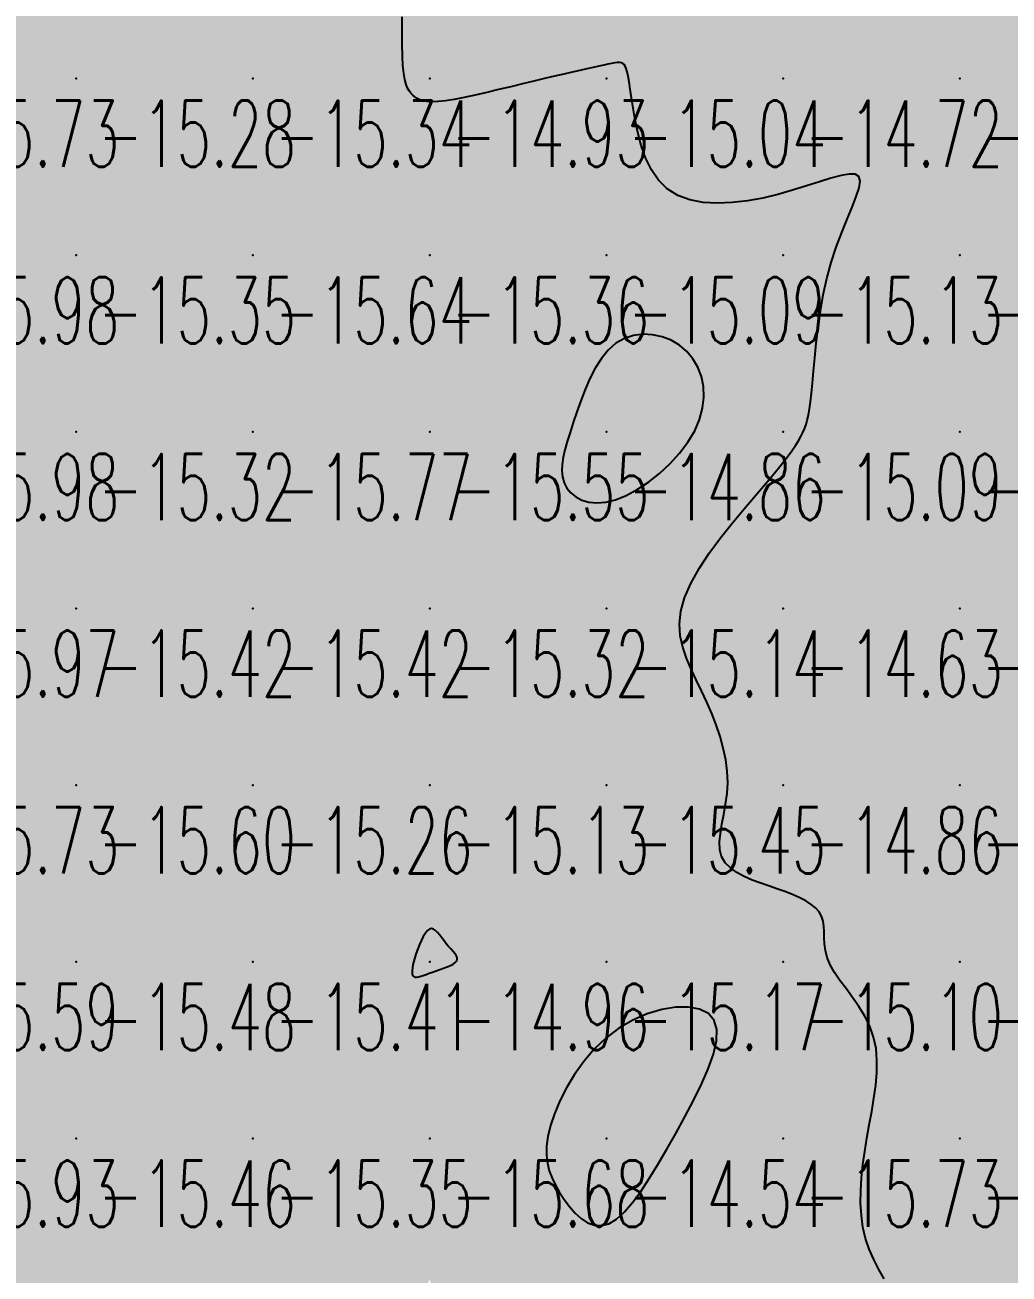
# Model space of a CAD drawing. Header units: millimetres. Extents: x 88261 to 90953, y 390274 to 392322.
# Drawn here: x 89477.3 to 89533, y 391819.6 to 391890.3 of the extents above; entities that cross this region are included whole.
import ezdxf
from ezdxf.enums import TextEntityAlignment as Align

# ---------------------------------------------------------------- set-up
doc = ezdxf.new("R2010")
doc.units = ezdxf.units.MM
doc.header["$LTSCALE"] = 25
for name, color, linetype in [('CN_04_00', 242, 'Continuous'), ('COTEAlt', 7, 'Continuous'), ('TN_COLORIAGE', 7, 'Continuous')]:
    doc.layers.add(name, color=color, linetype=linetype)
doc.styles.add('Simplex 1.0', font='Simplex.shx', dxfattribs={"width": 0.99, "height": 2.5})
doc.styles.get("Standard").update_dxf_attribs({"font": 'times.ttf'})

# ---------------------------------------------------------------- blocks, each defined once
blk = doc.blocks.new('COTE')
at = {"color": 0}
blk.add_point((0, 0), dxfattribs=at)
at = {"layer": 'COTEAlt'}
blk.add_attdef('ALT', text='', height=3.75, dxfattribs=at).set_placement((1.25, -1.25), align=Align.TOP_LEFT)

msp = doc.modelspace()

# ---------------------------------------------------------------- linework, layer by layer
at = {"layer": 'CN_04_00', "elevation": -15, "flags": 128}
msp.add_lwpolyline([(89525.977, 391819.292), (89525.675, 391819.823), (89525.387, 391820.378), (89525.131, 391820.959), (89524.922, 391821.569), (89524.773, 391822.209), (89524.681, 391822.877), (89524.64, 391823.568), (89524.645, 391824.28), (89524.689, 391825.009), (89524.765, 391825.75), (89524.868, 391826.5), (89524.992, 391827.255), (89525.128, 391828.012), (89525.266, 391828.766), (89525.392, 391829.512), (89525.492, 391830.246), (89525.554, 391830.964), (89525.564, 391831.66), (89525.509, 391832.332), (89525.376, 391832.973), (89525.158, 391833.581), (89524.871, 391834.157), (89524.536, 391834.703), (89524.175, 391835.222), (89523.811, 391835.714), (89523.466, 391836.184), (89523.161, 391836.632), (89522.918, 391837.061), (89522.752, 391837.473), (89522.653, 391837.867), (89522.601, 391838.243), (89522.58, 391838.599), (89522.57, 391838.935), (89522.554, 391839.25), (89522.513, 391839.542), (89522.43, 391839.811), (89522.289, 391840.056), (89522.092, 391840.281), (89521.843, 391840.487), (89521.545, 391840.678), (89521.203, 391840.857), (89520.821, 391841.027), (89520.402, 391841.191), (89519.952, 391841.352), (89519.476, 391841.513), (89518.989, 391841.68), (89518.508, 391841.861), (89518.049, 391842.061), (89517.629, 391842.287), (89517.265, 391842.545), (89516.974, 391842.843), (89516.773, 391843.186), (89516.671, 391843.579), (89516.654, 391844.019), (89516.699, 391844.502), (89516.787, 391845.023), (89516.893, 391845.576), (89516.998, 391846.158), (89517.08, 391846.764), (89517.116, 391847.388), (89517.091, 391848.026), (89517.006, 391848.674), (89516.868, 391849.328), (89516.685, 391849.986), (89516.463, 391850.643), (89516.209, 391851.295), (89515.932, 391851.939), (89515.637, 391852.571), (89515.334, 391853.19), (89515.041, 391853.802), (89514.78, 391854.417), (89514.57, 391855.042), (89514.434, 391855.688), (89514.391, 391856.364), (89514.463, 391857.077), (89514.67, 391857.838), (89515.024, 391858.65), (89515.503, 391859.499), (89516.076, 391860.366), (89516.711, 391861.231), (89517.378, 391862.077), (89518.044, 391862.883), (89518.68, 391863.631), (89519.254, 391864.301), (89519.742, 391864.879), (89520.146, 391865.373), (89520.476, 391865.793), (89520.743, 391866.151), (89520.956, 391866.458), (89521.125, 391866.727), (89521.26, 391866.968), (89521.371, 391867.193), (89521.466, 391867.414), (89521.548, 391867.644), (89521.621, 391867.898), (89521.686, 391868.188), (89521.746, 391868.529), (89521.802, 391868.934), (89521.857, 391869.417), (89521.913, 391869.992), (89521.974, 391870.666), (89522.043, 391871.429), (89522.127, 391872.26), (89522.231, 391873.143), (89522.362, 391874.059), (89522.525, 391874.99), (89522.725, 391875.919), (89522.968, 391876.827), (89523.255, 391877.697), (89523.566, 391878.517), (89523.876, 391879.273), (89524.161, 391879.955), (89524.395, 391880.549), (89524.554, 391881.043), (89524.613, 391881.426), (89524.546, 391881.685), (89524.336, 391881.814), (89523.992, 391881.827), (89523.528, 391881.747), (89522.961, 391881.594), (89522.304, 391881.388), (89521.575, 391881.153), (89520.787, 391880.907), (89519.957, 391880.673), (89519.099, 391880.469), (89518.231, 391880.311), (89517.367, 391880.209), (89516.525, 391880.177), (89515.72, 391880.226), (89514.97, 391880.37), (89514.29, 391880.62), (89513.696, 391880.988), (89513.2, 391881.481), (89512.795, 391882.075), (89512.472, 391882.743), (89512.217, 391883.453), (89512.021, 391884.178), (89511.872, 391884.888), (89511.759, 391885.553), (89511.671, 391886.145), (89511.598, 391886.642), (89511.536, 391887.045), (89511.48, 391887.367), (89511.428, 391887.615), (89511.376, 391887.802), (89511.32, 391887.937), (89511.257, 391888.029), (89511.184, 391888.089), (89511.097, 391888.126), (89510.993, 391888.143), (89510.868, 391888.141), (89510.719, 391888.123), (89510.543, 391888.091), (89510.337, 391888.046), (89510.097, 391887.991), (89509.82, 391887.927), (89509.504, 391887.856), (89509.147, 391887.777), (89508.75, 391887.689), (89508.312, 391887.592), (89507.833, 391887.485), (89507.312, 391887.366), (89506.75, 391887.236), (89506.146, 391887.092), (89505.502, 391886.936), (89504.833, 391886.772), (89504.152, 391886.607), (89503.477, 391886.447), (89502.822, 391886.297), (89502.204, 391886.165), (89501.638, 391886.056), (89501.14, 391885.977), (89500.721, 391885.932), (89500.376, 391885.919), (89500.094, 391885.934), (89499.867, 391885.973), (89499.683, 391886.033), (89499.533, 391886.11), (89499.407, 391886.2), (89499.296, 391886.3), (89499.191, 391886.408), (89499.091, 391886.535), (89498.999, 391886.697), (89498.916, 391886.906), (89498.844, 391887.178), (89498.783, 391887.527), (89498.737, 391887.966), (89498.705, 391888.51), (89498.689, 391889.166), (89498.684, 391889.913), (89498.686, 391890.72)], dxfattribs=at)
for points in [[(89511.366, 391863.633), (89511.994, 391863.973), (89512.631, 391864.395), (89513.257, 391864.886), (89513.851, 391865.434), (89514.395, 391866.025), (89514.868, 391866.646), (89515.25, 391867.285), (89515.525, 391867.928), (89515.695, 391868.567), (89515.765, 391869.192), (89515.74, 391869.794), (89515.626, 391870.364), (89515.427, 391870.892), (89515.15, 391871.371), (89514.799, 391871.791), (89514.38, 391872.142), (89513.909, 391872.421), (89513.399, 391872.62), (89512.865, 391872.735), (89512.322, 391872.761), (89511.785, 391872.691), (89511.269, 391872.522), (89510.788, 391872.246), (89510.355, 391871.864), (89509.968, 391871.391), (89509.623, 391870.847), (89509.316, 391870.252), (89509.041, 391869.625), (89508.796, 391868.988), (89508.575, 391868.359), (89508.374, 391867.759), (89508.191, 391867.204), (89508.03, 391866.694), (89507.897, 391866.224), (89507.798, 391865.792), (89507.738, 391865.393), (89507.725, 391865.024), (89507.764, 391864.679), (89507.86, 391864.357), (89508.02, 391864.055), (89508.241, 391863.782), (89508.523, 391863.549), (89508.863, 391863.368), (89509.259, 391863.251), (89509.71, 391863.207), (89510.213, 391863.25), (89510.767, 391863.389), (89511.366, 391863.633)], [(89500.614, 391836.723), (89500.826, 391836.795), (89501.036, 391836.869), (89501.237, 391836.946), (89501.42, 391837.026), (89501.577, 391837.109), (89501.699, 391837.196), (89501.779, 391837.287), (89501.81, 391837.383), (89501.797, 391837.484), (89501.748, 391837.591), (89501.668, 391837.706), (89501.565, 391837.829), (89501.446, 391837.962), (89501.318, 391838.104), (89501.187, 391838.258), (89501.06, 391838.421), (89500.936, 391838.588), (89500.816, 391838.746), (89500.698, 391838.888), (89500.582, 391839.003), (89500.466, 391839.081), (89500.351, 391839.112), (89500.235, 391839.088), (89500.119, 391839.001), (89500.003, 391838.86), (89499.889, 391838.675), (89499.779, 391838.457), (89499.675, 391838.217), (89499.579, 391837.967), (89499.492, 391837.718), (89499.416, 391837.479), (89499.353, 391837.262), (89499.304, 391837.067), (89499.27, 391836.896), (89499.251, 391836.748), (89499.248, 391836.624), (89499.263, 391836.524), (89499.295, 391836.448), (89499.346, 391836.398), (89499.417, 391836.373), (89499.506, 391836.369), (89499.614, 391836.386), (89499.739, 391836.418), (89499.882, 391836.464), (89500.042, 391836.52), (89500.218, 391836.584), (89500.409, 391836.652), (89500.614, 391836.723)], [(89507.868, 391823.769), (89508.161, 391823.373), (89508.48, 391823.01), (89508.823, 391822.701), (89509.188, 391822.465), (89509.573, 391822.324), (89509.976, 391822.299), (89510.395, 391822.409), (89510.827, 391822.671), (89511.273, 391823.073), (89511.73, 391823.599), (89512.2, 391824.232), (89512.68, 391824.958), (89513.17, 391825.759), (89513.669, 391826.619), (89514.177, 391827.521), (89514.689, 391828.45), (89515.183, 391829.383), (89515.635, 391830.301), (89516.017, 391831.183), (89516.306, 391832.006), (89516.475, 391832.751), (89516.499, 391833.396), (89516.353, 391833.92), (89516.02, 391834.307), (89515.524, 391834.557), (89514.897, 391834.675), (89514.172, 391834.667), (89513.382, 391834.538), (89512.56, 391834.293), (89511.738, 391833.937), (89510.949, 391833.476), (89510.22, 391832.917), (89509.558, 391832.279), (89508.965, 391831.583), (89508.443, 391830.849), (89507.992, 391830.099), (89507.616, 391829.354), (89507.314, 391828.635), (89507.09, 391827.962), (89506.942, 391827.352), (89506.868, 391826.801), (89506.859, 391826.297), (89506.911, 391825.833), (89507.018, 391825.399), (89507.172, 391824.984), (89507.37, 391824.58), (89507.603, 391824.176), (89507.868, 391823.769)]]:
    msp.add_lwpolyline(points, close=True, dxfattribs=at)
at = {"layer": 'TN_COLORIAGE', "color": 241}
for points in [[(89470.249, 391887.239, -15.328), (89480.249, 391887.239, -15.328), (89480.249, 391897.239, -15.328)], [(89470.249, 391897.239, -15.328), (89470.249, 391887.239, -15.328), (89480.249, 391897.239, -15.328)], [(89480.249, 391897.239, -15.155), (89480.249, 391887.239, -15.155), (89490.249, 391897.239, -15.155)], [(89480.249, 391887.239, -15.155), (89490.249, 391887.239, -15.155), (89490.249, 391897.239, -15.155)], [(89490.249, 391887.239, -15), (89498.873, 391895.863, -15), (89490.249, 391897.239, -15), (89497.635, 391897.239, -15)], [(89498.527, 391887.239, -15.343), (89498.873, 391895.863, -15.343), (89490.249, 391887.239, -15.343)], [(89510.249, 391888, -15.041), (89506.594, 391887.239, -15.041), (89510.249, 391887.239, -15.041)], [(89511.333, 391888.324, -15.041), (89511.523, 391887.239, -15.041), (89510.249, 391887.239, -15.041)], [(89510.249, 391888, -15.041), (89511.333, 391888.324, -15.041), (89510.249, 391887.239, -15.041)], [(89470.249, 391877.239, -15.283), (89480.249, 391877.239, -15.283), (89480.249, 391887.239, -15.283)], [(89470.249, 391887.239, -15.283), (89470.249, 391877.239, -15.283), (89480.249, 391887.239, -15.283)], [(89480.249, 391887.239, -15.343), (89480.249, 391877.239, -15.343), (89490.249, 391887.239, -15.343)], [(89480.249, 391877.239, -15.343), (89490.249, 391877.239, -15.343), (89490.249, 391887.239, -15.343)], [(89490.249, 391877.239, -15), (89499.25, 391886.241, -15), (89490.249, 391887.239, -15), (89498.527, 391887.239, -15)], [(89500.249, 391877.239, -15.041), (89510.249, 391877.239, -15.041), (89510.249, 391887.239, -15.041)], [(89500.249, 391877.239, -15), (89500.249, 391885.596, -15), (89510.249, 391887.239, -15), (89506.594, 391887.239, -15)], [(89510.249, 391877.239, -15), (89512.6, 391879.591, -15), (89510.249, 391887.239, -15), (89511.523, 391887.239, -15)], [(89490.249, 391877.239, -15), (89499.25, 391886.241, -15), (89500.249, 391877.239, -15), (89500.249, 391885.596, -15)], [(89520.249, 391880.327, -15.126), (89526.146, 391883.136, -15.126), (89520.249, 391877.239, -15.126)], [(89522.446, 391877.239, -15.126), (89526.146, 391883.136, -15.126), (89520.249, 391877.239, -15.126)], [(89520.249, 391877.239, -15), (89520.249, 391880.327, -15), (89510.249, 391877.239, -15), (89512.6, 391879.591, -15)], [(89470.249, 391877.239, -15.352), (89470.249, 391867.239, -15.352), (89480.249, 391877.239, -15.352)], [(89470.249, 391867.239, -15.352), (89480.249, 391867.239, -15.352), (89480.249, 391877.239, -15.352)], [(89480.249, 391867.239, -15.643), (89490.249, 391867.239, -15.643), (89490.249, 391877.239, -15.643)], [(89480.249, 391877.239, -15.643), (89480.249, 391867.239, -15.643), (89490.249, 391877.239, -15.643)], [(89490.249, 391867.239, -15.363), (89500.249, 391867.239, -15.363), (89500.249, 391877.239, -15.363)], [(89490.249, 391877.239, -15.363), (89490.249, 391867.239, -15.363), (89500.249, 391877.239, -15.363)], [(89500.249, 391867.239, -15), (89508.205, 391867.239, -15), (89510.249, 391877.239, -15), (89510.249, 391873.43, -15)], [(89500.249, 391877.239, -15.087), (89500.249, 391867.239, -15.087), (89510.249, 391877.239, -15.087)], [(89520.249, 391877.239, -15), (89515.528, 391872.519, -15), (89510.249, 391877.239, -15), (89510.249, 391873.43, -15)], [(89520.249, 391877.239, -15), (89515.528, 391872.519, -15), (89520.249, 391867.239, -15), (89516.43, 391867.239, -15)], [(89520.249, 391877.239, -15), (89522.446, 391877.239, -15), (89520.249, 391867.239, -15), (89521.877, 391868.868, -15)], [(89521.524, 391867.239, -15.087), (89521.877, 391868.868, -15.087), (89520.249, 391867.239, -15.087)], [(89470.249, 391857.239, -15.323), (89480.249, 391857.239, -15.323), (89480.249, 391867.239, -15.323)], [(89470.249, 391867.239, -15.323), (89470.249, 391857.239, -15.323), (89480.249, 391867.239, -15.323)], [(89480.249, 391857.239, -15.769), (89490.249, 391857.239, -15.769), (89490.249, 391867.239, -15.769)], [(89480.249, 391867.239, -15.769), (89480.249, 391857.239, -15.769), (89490.249, 391867.239, -15.769)], [(89490.249, 391867.239, -15.547), (89490.249, 391857.239, -15.547), (89500.249, 391867.239, -15.547)], [(89490.249, 391857.239, -15.547), (89500.249, 391857.239, -15.547), (89500.249, 391867.239, -15.547)], [(89500.249, 391867.239, -15), (89508.205, 391867.239, -15), (89500.249, 391857.239, -15), (89507.177, 391864.168, -15)], [(89510.249, 391857.239, -15), (89510.249, 391862.232, -15), (89520.249, 391867.239, -15), (89516.43, 391867.239, -15)], [(89510.249, 391857.239, -15), (89513.006, 391857.239, -15), (89520.249, 391867.239, -15), (89520.249, 391865.331, -15)], [(89521.524, 391867.239, -15.087), (89520.249, 391865.331, -15.087), (89520.249, 391867.239, -15.087)], [(89500.249, 391857.239, -15), (89507.177, 391864.168, -15), (89510.249, 391857.239, -15), (89510.249, 391862.232, -15)], [(89470.249, 391847.239, -15.419), (89480.249, 391847.239, -15.419), (89480.249, 391857.239, -15.419)], [(89470.249, 391857.239, -15.419), (89470.249, 391847.239, -15.419), (89480.249, 391857.239, -15.419)], [(89480.249, 391847.239, -15.417), (89490.249, 391847.239, -15.417), (89490.249, 391857.239, -15.417)], [(89480.249, 391857.239, -15.417), (89480.249, 391847.239, -15.417), (89490.249, 391857.239, -15.417)], [(89490.249, 391847.239, -15.317), (89500.249, 391847.239, -15.317), (89500.249, 391857.239, -15.317)], [(89490.249, 391857.239, -15.317), (89490.249, 391847.239, -15.317), (89500.249, 391857.239, -15.317)], [(89500.249, 391857.239, -15.14), (89500.249, 391847.239, -15.14), (89510.249, 391857.239, -15.14)], [(89500.249, 391847.239, -15.14), (89510.249, 391847.239, -15.14), (89510.249, 391857.239, -15.14)], [(89510.249, 391847.239, -15), (89515.747, 391852.737, -15), (89510.249, 391857.239, -15), (89513.006, 391857.239, -15)], [(89515.747, 391852.737, -15.45), (89517.828, 391847.239, -15.45), (89510.249, 391847.239, -15.45)], [(89470.249, 391837.239, -15.601), (89480.249, 391837.239, -15.601), (89480.249, 391847.239, -15.601)], [(89470.249, 391847.239, -15.601), (89470.249, 391837.239, -15.601), (89480.249, 391847.239, -15.601)], [(89480.249, 391837.239, -15.264), (89490.249, 391837.239, -15.264), (89490.249, 391847.239, -15.264)], [(89480.249, 391847.239, -15.264), (89480.249, 391837.239, -15.264), (89490.249, 391847.239, -15.264)], [(89490.249, 391847.239, -15.128), (89490.249, 391837.239, -15.128), (89500.249, 391847.239, -15.128)], [(89490.249, 391837.239, -15), (89499.278, 391837.239, -15), (89500.249, 391847.239, -15), (89500.249, 391839.79, -15)], [(89510.249, 391847.239, -15), (89501.139, 391838.129, -15), (89500.249, 391847.239, -15), (89500.249, 391839.79, -15)], [(89510.249, 391847.239, -15), (89501.139, 391838.129, -15), (89510.249, 391837.239, -15), (89502.321, 391837.239, -15)], [(89510.249, 391847.239, -15), (89517.828, 391847.239, -15), (89510.249, 391837.239, -15), (89515.64, 391842.63, -15)], [(89510.249, 391837.239, -15), (89515.64, 391842.63, -15), (89520.249, 391837.239, -15), (89520.249, 391841.353, -15)], [(89523.078, 391840.068, -15.1), (89520.249, 391841.353, -15.1), (89520.249, 391837.239, -15.1)], [(89522.02, 391837.239, -15.1), (89523.078, 391840.068, -15.1), (89520.249, 391837.239, -15.1)], [(89470.249, 391827.239, -15.482), (89480.249, 391827.239, -15.482), (89480.249, 391837.239, -15.482)], [(89470.249, 391837.239, -15.482), (89470.249, 391827.239, -15.482), (89480.249, 391837.239, -15.482)], [(89480.249, 391827.239, -15.408), (89490.249, 391827.239, -15.408), (89490.249, 391837.239, -15.408)], [(89480.249, 391837.239, -15.408), (89480.249, 391827.239, -15.408), (89490.249, 391837.239, -15.408)], [(89490.249, 391837.239, -15), (89499.278, 391837.239, -15), (89490.249, 391827.239, -15), (89499.138, 391836.128, -15)], [(89500.249, 391827.239, -15), (89506.252, 391827.239, -15), (89510.249, 391837.239, -15), (89510.249, 391834.546, -15)], [(89500.249, 391827.239, -15), (89500.249, 391836.637, -15), (89510.249, 391837.239, -15), (89502.321, 391837.239, -15)], [(89510.249, 391837.239, -15), (89510.249, 391834.546, -15), (89520.249, 391837.239, -15), (89518.444, 391835.434, -15)], [(89520.249, 391827.239, -15), (89514.093, 391827.239, -15), (89520.249, 391837.239, -15), (89518.444, 391835.434, -15)], [(89520.249, 391827.239, -15), (89526.35, 391833.34, -15), (89520.249, 391837.239, -15), (89522.02, 391837.239, -15)], [(89500.249, 391827.239, -15), (89500.249, 391836.637, -15), (89490.249, 391827.239, -15), (89499.138, 391836.128, -15)], [(89524.84, 391827.239, -15.73), (89526.35, 391833.34, -15.73), (89520.249, 391827.239, -15.73)], [(89470.249, 391824.957, -15.464), (89473.295, 391820.285, -15.464), (89470.249, 391827.239, -15.464), (89480.249, 391827.239, -15.464)], [(89474.424, 391817.239, -15.464), (89473.295, 391820.285, -15.464), (89480.249, 391817.239, -15.464), (89480.249, 391827.239, -15.464)], [(89480.249, 391817.239, -15.351), (89490.249, 391817.239, -15.351), (89490.249, 391827.239, -15.351)], [(89480.249, 391827.239, -15.351), (89480.249, 391817.239, -15.351), (89490.249, 391827.239, -15.351)], [(89500.249, 391819.244, -15.252), (89499.292, 391817.239, -15.252), (89500.249, 391827.239, -15.252), (89490.249, 391817.239, -15.252)], [(89490.249, 391827.239, -15.685), (89490.249, 391817.239, -15.685), (89500.249, 391827.239, -15.685)], [(89500.249, 391819.244, -15), (89500.764, 391817.755, -15), (89500.249, 391827.239, -15), (89507.28, 391824.27, -15)], [(89507.28, 391824.27, -15.685), (89506.252, 391827.239, -15.685), (89500.249, 391827.239, -15.685)], [(89510.249, 391817.239, -15.73), (89520.249, 391817.239, -15.73), (89520.249, 391827.239, -15.73)], [(89520.249, 391827.239, -15), (89514.093, 391827.239, -15), (89510.249, 391817.239, -15), (89510.249, 391820.737, -15)], [(89520.249, 391827.239, -15), (89524.84, 391827.239, -15), (89520.249, 391817.239, -15), (89524.243, 391821.233, -15)], [(89501.197, 391817.239, -15), (89500.764, 391817.755, -15), (89510.249, 391817.239, -15), (89507.28, 391824.27, -15)], [(89507.28, 391824.27, -15.245), (89510.249, 391820.737, -15.245), (89510.249, 391817.239, -15.245)], [(89524.243, 391821.233, -15.572), (89527.719, 391817.239, -15.572), (89520.249, 391817.239, -15.572)]]:
    msp.add_solid(points, dxfattribs=at)
at = {"layer": 'TN_COLORIAGE', "color": 231}
for points in [[(89498.873, 391895.863, -14.929), (89498.527, 391887.239, -14.929), (89500.249, 391897.239, -14.929), (89500.249, 391887.239, -14.929)], [(89506.594, 391887.239, -14.501), (89510.249, 391888, -14.501), (89500.249, 391887.239, -14.501), (89510.249, 391897.239, -14.501)], [(89500.249, 391897.239, -14.501), (89500.249, 391887.239, -14.501), (89510.249, 391897.239, -14.501)], [(89511.333, 391888.324, -14.501), (89510.249, 391888, -14.501), (89520.249, 391897.239, -14.501), (89510.249, 391897.239, -14.501)], [(89511.523, 391887.239, -14.662), (89511.333, 391888.324, -14.662), (89520.249, 391887.239, -14.662), (89520.249, 391897.239, -14.662)], [(89520.249, 391897.239, -14.741), (89520.249, 391887.239, -14.741), (89530.249, 391897.239, -14.741)], [(89520.249, 391887.239, -14.741), (89530.249, 391887.239, -14.741), (89530.249, 391897.239, -14.741)], [(89530.249, 391887.239, -14.259), (89540.249, 391887.239, -14.259), (89540.249, 391897.239, -14.259)], [(89530.249, 391897.239, -14.259), (89530.249, 391887.239, -14.259), (89540.249, 391897.239, -14.259)], [(89498.527, 391887.239, -14.929), (89499.25, 391886.241, -14.929), (89500.249, 391887.239, -14.929)], [(89500.249, 391885.596, -14.929), (89499.25, 391886.241, -14.929), (89500.249, 391887.239, -14.929)], [(89506.594, 391887.239, -14.929), (89500.249, 391885.596, -14.929), (89500.249, 391887.239, -14.929)], [(89511.523, 391887.239, -14.719), (89512.6, 391879.591, -14.719), (89520.249, 391887.239, -14.719)], [(89512.6, 391879.591, -14.719), (89520.249, 391880.327, -14.719), (89520.249, 391887.239, -14.719)], [(89526.146, 391883.136, -14.719), (89520.249, 391880.327, -14.719), (89530.249, 391887.239, -14.719), (89520.249, 391887.239, -14.719)], [(89526.146, 391883.136, -14.554), (89522.446, 391877.239, -14.554), (89530.249, 391887.239, -14.554), (89530.249, 391877.239, -14.554)], [(89530.249, 391887.239, -14.604), (89530.249, 391877.239, -14.604), (89540.249, 391887.239, -14.604)], [(89530.249, 391877.239, -14.604), (89540.249, 391877.239, -14.604), (89540.249, 391887.239, -14.604)], [(89521.877, 391868.868, -14.406), (89521.524, 391867.239, -14.406), (89530.249, 391877.239, -14.406), (89530.249, 391867.239, -14.406)], [(89521.877, 391868.868, -14.554), (89522.446, 391877.239, -14.554), (89530.249, 391877.239, -14.554)], [(89530.249, 391867.239, -14.77), (89540.249, 391867.239, -14.77), (89540.249, 391877.239, -14.77)], [(89530.249, 391877.239, -14.77), (89530.249, 391867.239, -14.77), (89540.249, 391877.239, -14.77)], [(89510.249, 391873.43, -14.859), (89508.205, 391867.239, -14.859), (89510.249, 391867.239, -14.859)], [(89510.249, 391873.43, -14.859), (89515.528, 391872.519, -14.859), (89510.249, 391867.239, -14.859)], [(89516.43, 391867.239, -14.859), (89515.528, 391872.519, -14.859), (89510.249, 391867.239, -14.859)], [(89507.177, 391864.168, -14.859), (89508.205, 391867.239, -14.859), (89510.249, 391867.239, -14.859)], [(89510.249, 391862.232, -14.859), (89507.177, 391864.168, -14.859), (89510.249, 391867.239, -14.859)], [(89516.43, 391867.239, -14.859), (89510.249, 391862.232, -14.859), (89510.249, 391867.239, -14.859)], [(89520.249, 391857.239, -14.406), (89530.249, 391857.239, -14.406), (89530.249, 391867.239, -14.406)], [(89520.249, 391865.331, -14.406), (89521.524, 391867.239, -14.406), (89520.249, 391857.239, -14.406), (89530.249, 391867.239, -14.406)], [(89530.249, 391857.239, -14), (89533.678, 391857.239, -14), (89540.249, 391867.239, -14), (89540.249, 391866.765, -14)], [(89530.249, 391867.239, -14.043), (89530.249, 391857.239, -14.043), (89540.249, 391867.239, -14.043)], [(89520.249, 391865.331, -14.632), (89513.006, 391857.239, -14.632), (89520.249, 391857.239, -14.632)], [(89513.006, 391857.239, -14.632), (89515.747, 391852.737, -14.632), (89520.249, 391857.239, -14.632)], [(89517.828, 391847.239, -14.632), (89515.747, 391852.737, -14.632), (89520.249, 391847.239, -14.632), (89520.249, 391857.239, -14.632)], [(89520.249, 391847.239, -14.447), (89530.249, 391847.239, -14.447), (89530.249, 391857.239, -14.447)], [(89520.249, 391857.239, -14.447), (89520.249, 391847.239, -14.447), (89530.249, 391857.239, -14.447)], [(89530.249, 391847.239, -14), (89534.905, 391851.896, -14), (89530.249, 391857.239, -14), (89533.678, 391857.239, -14)], [(89534.905, 391851.896, -14.746), (89539.828, 391847.239, -14.746), (89530.249, 391847.239, -14.746)], [(89520.249, 391841.353, -14.856), (89515.64, 391842.63, -14.856), (89520.249, 391847.239, -14.856)], [(89515.64, 391842.63, -14.856), (89517.828, 391847.239, -14.856), (89520.249, 391847.239, -14.856)], [(89520.249, 391841.353, -14.746), (89523.078, 391840.068, -14.746), (89520.249, 391847.239, -14.746), (89530.249, 391847.239, -14.746)], [(89523.078, 391840.068, -14.534), (89522.02, 391837.239, -14.534), (89530.249, 391847.239, -14.534), (89530.249, 391837.239, -14.534)], [(89530.249, 391847.239, -14), (89539.828, 391847.239, -14), (89530.249, 391837.239, -14), (89539.671, 391846.661, -14)], [(89530.249, 391837.239, -14), (89539.671, 391846.661, -14), (89540.249, 391837.239, -14), (89540.249, 391846.376, -14)], [(89500.249, 391839.79, -14.956), (89499.278, 391837.239, -14.956), (89500.249, 391837.239, -14.956)], [(89500.249, 391839.79, -14.956), (89501.139, 391838.129, -14.956), (89500.249, 391837.239, -14.956)], [(89502.321, 391837.239, -14.956), (89501.139, 391838.129, -14.956), (89500.249, 391837.239, -14.956)], [(89499.138, 391836.128, -14.956), (89499.278, 391837.239, -14.956), (89500.249, 391837.239, -14.956)], [(89499.138, 391836.128, -14.956), (89500.249, 391836.637, -14.956), (89500.249, 391837.239, -14.956)], [(89502.321, 391837.239, -14.956), (89500.249, 391836.637, -14.956), (89500.249, 391837.239, -14.956)], [(89522.02, 391837.239, -14.534), (89526.35, 391833.34, -14.534), (89530.249, 391837.239, -14.534)], [(89526.35, 391833.34, -14.14), (89524.84, 391827.239, -14.14), (89530.249, 391837.239, -14.14), (89530.249, 391827.239, -14.14)], [(89530.249, 391827.239, -14.346), (89540.249, 391827.239, -14.346), (89540.249, 391837.239, -14.346)], [(89530.249, 391837.239, -14.346), (89530.249, 391827.239, -14.346), (89540.249, 391837.239, -14.346)], [(89518.444, 391835.434, -14.544), (89514.093, 391827.239, -14.544), (89510.249, 391827.239, -14.544)], [(89518.444, 391835.434, -14.544), (89510.249, 391834.546, -14.544), (89510.249, 391827.239, -14.544)], [(89510.249, 391834.546, -14.544), (89506.252, 391827.239, -14.544), (89510.249, 391827.239, -14.544)], [(89506.252, 391827.239, -14.544), (89507.28, 391824.27, -14.544), (89510.249, 391827.239, -14.544)], [(89510.249, 391820.737, -14.544), (89507.28, 391824.27, -14.544), (89510.249, 391827.239, -14.544)], [(89510.249, 391820.737, -14.544), (89514.093, 391827.239, -14.544), (89510.249, 391827.239, -14.544)], [(89527.719, 391817.239, -14.14), (89524.243, 391821.233, -14.14), (89530.249, 391817.239, -14.14), (89530.249, 391827.239, -14.14)], [(89524.243, 391821.233, -14.14), (89524.84, 391827.239, -14.14), (89530.249, 391827.239, -14.14)], [(89530.249, 391817.239, -14.739), (89540.249, 391817.239, -14.739), (89540.249, 391827.239, -14.739)], [(89530.249, 391827.239, -14.739), (89530.249, 391817.239, -14.739), (89540.249, 391827.239, -14.739)]]:
    msp.add_solid(points, dxfattribs=at)

# ---------------------------------------------------------------- block references
at = {"layer": 'COTEAlt'}
ref = msp.add_blockref('COTE', (89470.249, 391887.239), dxfattribs=at)
ref.add_attrib('ALT', '-15.73', dxfattribs={"height": 3.75, "style": 'Simplex 1.0', "width": 0.6}).set_placement((89471.499, 391885.989), align=Align.TOP_LEFT)
ref = msp.add_blockref('COTE', (89480.249, 391887.239), dxfattribs=at)
ref.add_attrib('ALT', '-15.28', dxfattribs={"height": 3.75, "style": 'Simplex 1.0', "width": 0.6}).set_placement((89481.499, 391885.989), align=Align.TOP_LEFT)
ref = msp.add_blockref('COTE', (89490.249, 391887.239), dxfattribs=at)
ref.add_attrib('ALT', '-15.34', dxfattribs={"height": 3.75, "style": 'Simplex 1.0', "width": 0.6}).set_placement((89491.499, 391885.989), align=Align.TOP_LEFT)
ref = msp.add_blockref('COTE', (89500.249, 391887.239), dxfattribs=at)
ref.add_attrib('ALT', '-14.93', dxfattribs={"height": 3.75, "style": 'Simplex 1.0', "width": 0.6}).set_placement((89501.499, 391885.989), align=Align.TOP_LEFT)
ref = msp.add_blockref('COTE', (89510.249, 391887.239), dxfattribs=at)
ref.add_attrib('ALT', '-15.04', dxfattribs={"height": 3.75, "style": 'Simplex 1.0', "width": 0.6}).set_placement((89511.499, 391885.989), align=Align.TOP_LEFT)
ref = msp.add_blockref('COTE', (89520.249, 391887.239), dxfattribs=at)
ref.add_attrib('ALT', '-14.72', dxfattribs={"height": 3.75, "style": 'Simplex 1.0', "width": 0.6}).set_placement((89521.499, 391885.989), align=Align.TOP_LEFT)
ref = msp.add_blockref('COTE', (89530.249, 391887.239), dxfattribs=at)
ref.add_attrib('ALT', '-14.91', dxfattribs={"height": 3.75, "style": 'Simplex 1.0', "width": 0.6}).set_placement((89531.499, 391885.989), align=Align.TOP_LEFT)
ref = msp.add_blockref('COTE', (89470.249, 391877.239), dxfattribs=at)
ref.add_attrib('ALT', '-15.98', dxfattribs={"height": 3.75, "style": 'Simplex 1.0', "width": 0.6}).set_placement((89471.499, 391875.989), align=Align.TOP_LEFT)
ref = msp.add_blockref('COTE', (89480.249, 391877.239), dxfattribs=at)
ref.add_attrib('ALT', '-15.35', dxfattribs={"height": 3.75, "style": 'Simplex 1.0', "width": 0.6}).set_placement((89481.499, 391875.989), align=Align.TOP_LEFT)
ref = msp.add_blockref('COTE', (89490.249, 391877.239), dxfattribs=at)
ref.add_attrib('ALT', '-15.64', dxfattribs={"height": 3.75, "style": 'Simplex 1.0', "width": 0.6}).set_placement((89491.499, 391875.989), align=Align.TOP_LEFT)
ref = msp.add_blockref('COTE', (89500.249, 391877.239), dxfattribs=at)
ref.add_attrib('ALT', '-15.36', dxfattribs={"height": 3.75, "style": 'Simplex 1.0', "width": 0.6}).set_placement((89501.499, 391875.989), align=Align.TOP_LEFT)
ref = msp.add_blockref('COTE', (89510.249, 391877.239), dxfattribs=at)
ref.add_attrib('ALT', '-15.09', dxfattribs={"height": 3.75, "style": 'Simplex 1.0', "width": 0.6}).set_placement((89511.499, 391875.989), align=Align.TOP_LEFT)
ref = msp.add_blockref('COTE', (89520.249, 391877.239), dxfattribs=at)
ref.add_attrib('ALT', '-15.13', dxfattribs={"height": 3.75, "style": 'Simplex 1.0', "width": 0.6}).set_placement((89521.499, 391875.989), align=Align.TOP_LEFT)
ref = msp.add_blockref('COTE', (89530.249, 391877.239), dxfattribs=at)
ref.add_attrib('ALT', '-14.55', dxfattribs={"height": 3.75, "style": 'Simplex 1.0', "width": 0.6}).set_placement((89531.499, 391875.989), align=Align.TOP_LEFT)
ref = msp.add_blockref('COTE', (89470.249, 391867.239), dxfattribs=at)
ref.add_attrib('ALT', '-15.98', dxfattribs={"height": 3.75, "style": 'Simplex 1.0', "width": 0.6}).set_placement((89471.499, 391865.989), align=Align.TOP_LEFT)
ref = msp.add_blockref('COTE', (89480.249, 391867.239), dxfattribs=at)
ref.add_attrib('ALT', '-15.32', dxfattribs={"height": 3.75, "style": 'Simplex 1.0', "width": 0.6}).set_placement((89481.499, 391865.989), align=Align.TOP_LEFT)
ref = msp.add_blockref('COTE', (89490.249, 391867.239), dxfattribs=at)
ref.add_attrib('ALT', '-15.77', dxfattribs={"height": 3.75, "style": 'Simplex 1.0', "width": 0.6}).set_placement((89491.499, 391865.989), align=Align.TOP_LEFT)
ref = msp.add_blockref('COTE', (89500.249, 391867.239), dxfattribs=at)
ref.add_attrib('ALT', '-15.55', dxfattribs={"height": 3.75, "style": 'Simplex 1.0', "width": 0.6}).set_placement((89501.499, 391865.989), align=Align.TOP_LEFT)
ref = msp.add_blockref('COTE', (89510.249, 391867.239), dxfattribs=at)
ref.add_attrib('ALT', '-14.86', dxfattribs={"height": 3.75, "style": 'Simplex 1.0', "width": 0.6}).set_placement((89511.499, 391865.989), align=Align.TOP_LEFT)
ref = msp.add_blockref('COTE', (89520.249, 391867.239), dxfattribs=at)
ref.add_attrib('ALT', '-15.09', dxfattribs={"height": 3.75, "style": 'Simplex 1.0', "width": 0.6}).set_placement((89521.499, 391865.989), align=Align.TOP_LEFT)
ref = msp.add_blockref('COTE', (89530.249, 391867.239), dxfattribs=at)
ref.add_attrib('ALT', '-14.41', dxfattribs={"height": 3.75, "style": 'Simplex 1.0', "width": 0.6}).set_placement((89531.499, 391865.989), align=Align.TOP_LEFT)
ref = msp.add_blockref('COTE', (89470.249, 391857.239), dxfattribs=at)
ref.add_attrib('ALT', '-15.97', dxfattribs={"height": 3.75, "style": 'Simplex 1.0', "width": 0.6}).set_placement((89471.499, 391855.989), align=Align.TOP_LEFT)
ref = msp.add_blockref('COTE', (89480.249, 391857.239), dxfattribs=at)
ref.add_attrib('ALT', '-15.42', dxfattribs={"height": 3.75, "style": 'Simplex 1.0', "width": 0.6}).set_placement((89481.499, 391855.989), align=Align.TOP_LEFT)
ref = msp.add_blockref('COTE', (89490.249, 391857.239), dxfattribs=at)
ref.add_attrib('ALT', '-15.42', dxfattribs={"height": 3.75, "style": 'Simplex 1.0', "width": 0.6}).set_placement((89491.499, 391855.989), align=Align.TOP_LEFT)
ref = msp.add_blockref('COTE', (89500.249, 391857.239), dxfattribs=at)
ref.add_attrib('ALT', '-15.32', dxfattribs={"height": 3.75, "style": 'Simplex 1.0', "width": 0.6}).set_placement((89501.499, 391855.989), align=Align.TOP_LEFT)
ref = msp.add_blockref('COTE', (89510.249, 391857.239), dxfattribs=at)
ref.add_attrib('ALT', '-15.14', dxfattribs={"height": 3.75, "style": 'Simplex 1.0', "width": 0.6}).set_placement((89511.499, 391855.989), align=Align.TOP_LEFT)
ref = msp.add_blockref('COTE', (89520.249, 391857.239), dxfattribs=at)
ref.add_attrib('ALT', '-14.63', dxfattribs={"height": 3.75, "style": 'Simplex 1.0', "width": 0.6}).set_placement((89521.499, 391855.989), align=Align.TOP_LEFT)
ref = msp.add_blockref('COTE', (89530.249, 391857.239), dxfattribs=at)
ref.add_attrib('ALT', '-14.45', dxfattribs={"height": 3.75, "style": 'Simplex 1.0', "width": 0.6}).set_placement((89531.499, 391855.989), align=Align.TOP_LEFT)
ref = msp.add_blockref('COTE', (89470.249, 391847.239), dxfattribs=at)
ref.add_attrib('ALT', '-15.73', dxfattribs={"height": 3.75, "style": 'Simplex 1.0', "width": 0.6}).set_placement((89471.499, 391845.989), align=Align.TOP_LEFT)
ref = msp.add_blockref('COTE', (89480.249, 391847.239), dxfattribs=at)
ref.add_attrib('ALT', '-15.60', dxfattribs={"height": 3.75, "style": 'Simplex 1.0', "width": 0.6}).set_placement((89481.499, 391845.989), align=Align.TOP_LEFT)
ref = msp.add_blockref('COTE', (89490.249, 391847.239), dxfattribs=at)
ref.add_attrib('ALT', '-15.26', dxfattribs={"height": 3.75, "style": 'Simplex 1.0', "width": 0.6}).set_placement((89491.499, 391845.989), align=Align.TOP_LEFT)
ref = msp.add_blockref('COTE', (89500.249, 391847.239), dxfattribs=at)
ref.add_attrib('ALT', '-15.13', dxfattribs={"height": 3.75, "style": 'Simplex 1.0', "width": 0.6}).set_placement((89501.499, 391845.989), align=Align.TOP_LEFT)
ref = msp.add_blockref('COTE', (89510.249, 391847.239), dxfattribs=at)
ref.add_attrib('ALT', '-15.45', dxfattribs={"height": 3.75, "style": 'Simplex 1.0', "width": 0.6}).set_placement((89511.499, 391845.989), align=Align.TOP_LEFT)
ref = msp.add_blockref('COTE', (89520.249, 391847.239), dxfattribs=at)
ref.add_attrib('ALT', '-14.86', dxfattribs={"height": 3.75, "style": 'Simplex 1.0', "width": 0.6}).set_placement((89521.499, 391845.989), align=Align.TOP_LEFT)
ref = msp.add_blockref('COTE', (89530.249, 391847.239), dxfattribs=at)
ref.add_attrib('ALT', '-14.75', dxfattribs={"height": 3.75, "style": 'Simplex 1.0', "width": 0.6}).set_placement((89531.499, 391845.989), align=Align.TOP_LEFT)
ref = msp.add_blockref('COTE', (89470.249, 391837.239), dxfattribs=at)
ref.add_attrib('ALT', '-15.59', dxfattribs={"height": 3.75, "style": 'Simplex 1.0', "width": 0.6}).set_placement((89471.499, 391835.989), align=Align.TOP_LEFT)
ref = msp.add_blockref('COTE', (89480.249, 391837.239), dxfattribs=at)
ref.add_attrib('ALT', '-15.48', dxfattribs={"height": 3.75, "style": 'Simplex 1.0', "width": 0.6}).set_placement((89481.499, 391835.989), align=Align.TOP_LEFT)
ref = msp.add_blockref('COTE', (89490.249, 391837.239), dxfattribs=at)
ref.add_attrib('ALT', '-15.41', dxfattribs={"height": 3.75, "style": 'Simplex 1.0', "width": 0.6}).set_placement((89491.499, 391835.989), align=Align.TOP_LEFT)
ref = msp.add_blockref('COTE', (89500.249, 391837.239), dxfattribs=at)
ref.add_attrib('ALT', '-14.96', dxfattribs={"height": 3.75, "style": 'Simplex 1.0', "width": 0.6}).set_placement((89501.499, 391835.989), align=Align.TOP_LEFT)
ref = msp.add_blockref('COTE', (89510.249, 391837.239), dxfattribs=at)
ref.add_attrib('ALT', '-15.17', dxfattribs={"height": 3.75, "style": 'Simplex 1.0', "width": 0.6}).set_placement((89511.499, 391835.989), align=Align.TOP_LEFT)
ref = msp.add_blockref('COTE', (89520.249, 391837.239), dxfattribs=at)
ref.add_attrib('ALT', '-15.10', dxfattribs={"height": 3.75, "style": 'Simplex 1.0', "width": 0.6}).set_placement((89521.499, 391835.989), align=Align.TOP_LEFT)
ref = msp.add_blockref('COTE', (89530.249, 391837.239), dxfattribs=at)
ref.add_attrib('ALT', '-14.53', dxfattribs={"height": 3.75, "style": 'Simplex 1.0', "width": 0.6}).set_placement((89531.499, 391835.989), align=Align.TOP_LEFT)
ref = msp.add_blockref('COTE', (89470.249, 391827.239), dxfattribs=at)
ref.add_attrib('ALT', '-15.93', dxfattribs={"height": 3.75, "style": 'Simplex 1.0', "width": 0.6}).set_placement((89471.499, 391825.989), align=Align.TOP_LEFT)
ref = msp.add_blockref('COTE', (89480.249, 391827.239), dxfattribs=at)
ref.add_attrib('ALT', '-15.46', dxfattribs={"height": 3.75, "style": 'Simplex 1.0', "width": 0.6}).set_placement((89481.499, 391825.989), align=Align.TOP_LEFT)
ref = msp.add_blockref('COTE', (89490.249, 391827.239), dxfattribs=at)
ref.add_attrib('ALT', '-15.35', dxfattribs={"height": 3.75, "style": 'Simplex 1.0', "width": 0.6}).set_placement((89491.499, 391825.989), align=Align.TOP_LEFT)
ref = msp.add_blockref('COTE', (89500.249, 391827.239), dxfattribs=at)
ref.add_attrib('ALT', '-15.68', dxfattribs={"height": 3.75, "style": 'Simplex 1.0', "width": 0.6}).set_placement((89501.499, 391825.989), align=Align.TOP_LEFT)
ref = msp.add_blockref('COTE', (89510.249, 391827.239), dxfattribs=at)
ref.add_attrib('ALT', '-14.54', dxfattribs={"height": 3.75, "style": 'Simplex 1.0', "width": 0.6}).set_placement((89511.499, 391825.989), align=Align.TOP_LEFT)
ref = msp.add_blockref('COTE', (89520.249, 391827.239), dxfattribs=at)
ref.add_attrib('ALT', '-15.73', dxfattribs={"height": 3.75, "style": 'Simplex 1.0', "width": 0.6}).set_placement((89521.499, 391825.989), align=Align.TOP_LEFT)
ref = msp.add_blockref('COTE', (89530.249, 391827.239), dxfattribs=at)
ref.add_attrib('ALT', '-14.14', dxfattribs={"height": 3.75, "style": 'Simplex 1.0', "width": 0.6}).set_placement((89531.499, 391825.989), align=Align.TOP_LEFT)

doc.saveas('drawing.dxf')
